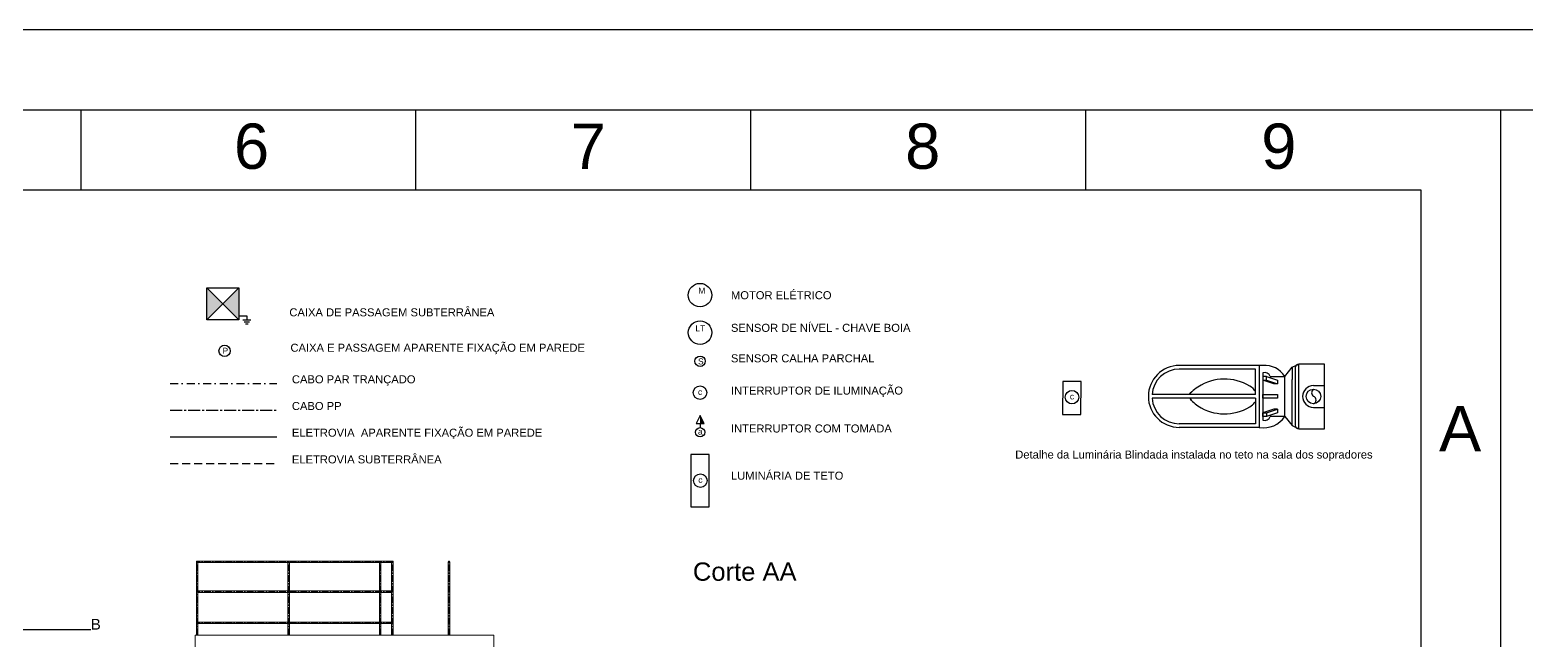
# Model space of a CAD drawing. Header units: millimetres. Extents: x 100 to 940, y 100 to 694.
# Drawn here: x 469.3 to 749.7, y 579.7 to 693.9 of the extents above; entities that cross this region are included whole.
import ezdxf

# ---------------------------------------------------------------- set-up
doc = ezdxf.new("R2010")
doc.units = ezdxf.units.MM
for name, pattern in [('CENTER', [2, 1.25, -0.25, 0.25, -0.25]), ('CENTER2', [1.125, 0.75, -0.125, 0.125, -0.125]), ('DASHED', [0.75, 0.5, -0.25]), ('SGC_DASHDOT', [1, 0.5, -0.25, 0, -0.25])]:
    doc.linetypes.add(name, pattern=pattern)
for name, color, linetype, lineweight in [('Centro', 1, 'CENTER', 5), ('COTAS', 5, 'Continuous', 5), ('PAREDE', 7, 'Continuous', 9), ('SGC-Conexoes (Desenho Unifilar)', 6, 'Continuous', 5)]:
    doc.layers.add(name, color=color, linetype=linetype, lineweight=lineweight)
doc.layers.add('Unifilar', color=4, linetype='Continuous')
doc.styles.add('Notes', font='Arial.ttf', dxfattribs={"height": 3})
doc.styles.get("Standard").update_dxf_attribs({"font": 'Arial.ttf'})

msp = doc.modelspace()

# ---------------------------------------------------------------- hatches: boundary and pattern name
at = {"layer": 'Unifilar'}
h = msp.add_hatch(color=256, dxfattribs=at)
h.dxf.hatch_style = 1
h.paths.add_polyline_path([(505.443, 642.653), (502.443, 645.653), (502.443, 639.653)])
h.paths.add_polyline_path([(508.443, 645.653), (505.443, 642.653), (508.443, 639.653)])
h = msp.add_hatch(color=256, dxfattribs=at)
h.dxf.hatch_style = 1
h.paths.add_polyline_path([(595.66, 620.232), (594.908, 621.732), (594.91, 620.232)])

# ---------------------------------------------------------------- linework, layer by layer
for p, q in [((478.889, 664), (478.889, 679)), ((541.667, 664), (541.667, 679)), ((604.444, 664), (604.444, 679)), ((667.222, 664), (667.222, 679)), ((745, 115), (745, 679))]:
    msp.add_line(p, q)
at = {"color": 1}
msp.add_line((167.325, 581.634), (480.728, 581.634), dxfattribs=at)
for points in [[(100, 100), (940, 100), (940, 693.939), (100, 693.939)], [(150, 679), (925, 679), (925, 115), (150, 115)], [(165, 664), (730, 664), (730, 130), (165, 130)]]:
    msp.add_lwpolyline(points, close=True)
at = {"layer": 'Centro'}
for p, q in [((500.664, 580.61), (500.664, 594.326)), ((537.246, 594.326), (500.664, 594.326)), ((517.809, 580.61), (517.809, 594.326)), ((534.954, 580.61), (534.954, 594.326)), ((537.246, 580.61), (537.246, 594.326)), ((547.87, 580.61), (547.87, 594.326)), ((537.246, 588.754), (500.664, 588.754)), ((500.664, 580.61), (500.664, 588.463)), ((517.809, 580.61), (517.809, 588.463)), ((534.954, 580.61), (534.954, 588.463)), ((537.246, 580.61), (537.246, 588.463)), ((547.87, 580.61), (547.87, 588.463)), ((500.264, 580.61), (500.664, 580.61)), ((500.664, 580.61), (500.664, 582.896)), ((537.246, 582.896), (500.664, 582.896)), ((501.064, 580.61), (500.664, 580.61)), ((517.409, 580.61), (517.809, 580.61)), ((517.809, 580.61), (517.809, 582.896)), ((518.209, 580.61), (517.809, 580.61)), ((534.554, 580.61), (534.954, 580.61)), ((534.954, 580.61), (534.954, 582.896)), ((535.354, 580.61), (534.954, 580.61)), ((536.846, 580.61), (537.246, 580.61)), ((537.246, 580.61), (537.246, 582.896)), ((537.646, 580.61), (537.246, 580.61)), ((547.47, 580.61), (547.87, 580.61)), ((547.87, 580.61), (547.87, 582.896)), ((548.27, 580.61), (547.87, 580.61))]:
    msp.add_line(p, q, dxfattribs=at)
at = {"layer": 'PAREDE'}
for p, q in [((556.271, 580.61), (500.264, 580.61)), ((500.264, 580.61), (500.264, 534.473)), ((500.264, 534.473), (500.264, 580.61)), ((556.271, 580.61), (553.985, 580.61)), ((556.271, 578.324), (556.271, 580.61))]:
    msp.add_line(p, q, dxfattribs=at)
at = {"layer": 'SGC-Conexoes (Desenho Unifilar)'}
for p, q in [((500.521, 580.61), (500.521, 594.469)), ((500.521, 594.469), (537.389, 594.469)), ((537.389, 594.469), (537.389, 580.61)), ((500.807, 580.61), (500.807, 594.183)), ((500.807, 594.183), (537.103, 594.183)), ((517.666, 594.183), (517.666, 580.61)), ((517.952, 594.183), (517.952, 580.61)), ((534.811, 594.326), (534.811, 580.61)), ((535.097, 594.326), (535.097, 580.61)), ((537.103, 594.183), (537.103, 580.61)), ((547.727, 594.326), (547.727, 580.61)), ((548.012, 594.326), (548.012, 580.61)), ((500.807, 588.897), (537.103, 588.897)), ((500.807, 588.611), (537.103, 588.611)), ((500.807, 583.039), (537.103, 583.039)), ((500.807, 582.754), (537.103, 582.754))]:
    msp.add_line(p, q, dxfattribs=at)
msp.add_circle((547.87, 594.326), 0.143, dxfattribs=at)
at = {"layer": 'Unifilar'}
for p, q in [((508.443, 645.653), (502.443, 639.653)), ((502.443, 645.653), (508.443, 639.653)), ((508.473, 640.43), (509.973, 640.43)), ((509.223, 639.68), (510.723, 639.68)), ((509.47, 639.305), (510.475, 639.305)), ((509.973, 640.43), (509.973, 639.68)), ((509.718, 638.93), (510.228, 638.93)), ((699.71, 631.098), (684.713, 631.098)), ((699.71, 631.098), (699.71, 619.51)), ((700.392, 631.098), (699.71, 631.098)), ((705.845, 630.757), (707.133, 631.363)), ((707.133, 619.245), (707.133, 631.363)), ((711.904, 631.363), (707.133, 631.363)), ((711.904, 619.245), (711.904, 631.363)), ((699.028, 630.417), (684.713, 630.417)), ((699.028, 625.645), (699.028, 630.417)), ((700.392, 629.735), (700.392, 620.873)), ((701.073, 629.053), (700.392, 629.053)), ((700.392, 629.053), (700.392, 628.372)), ((702.437, 627.69), (700.392, 628.372)), ((700.392, 628.372), (701.073, 628.372)), ((701.073, 629.053), (703.118, 628.372)), ((701.073, 628.372), (701.073, 629.053)), ((701.073, 628.372), (703.118, 627.69)), ((701.755, 629.053), (704.482, 629.053)), ((703.118, 628.372), (703.118, 627.69)), ((704.482, 629.053), (705.845, 630.757)), ((704.482, 621.555), (704.482, 629.053)), ((705.845, 630.757), (705.845, 628.447)), ((705.845, 619.851), (705.845, 628.479)), ((706.451, 630.682), (706.451, 619.926)), ((699.028, 625.645), (679.612, 625.645)), ((700.392, 625.645), (703.118, 625.645)), ((700.392, 624.963), (700.392, 625.645)), ((703.118, 627.69), (702.437, 627.69)), ((703.118, 625.645), (703.118, 624.963)), ((709.859, 627.349), (711.904, 627.349)), ((699.028, 624.963), (679.612, 624.963)), ((699.028, 624.963), (699.028, 620.191)), ((703.118, 624.963), (700.392, 624.963)), ((702.437, 622.918), (700.392, 622.236)), ((701.073, 622.236), (703.118, 622.918)), ((703.118, 622.918), (702.437, 622.918)), ((703.118, 622.918), (703.118, 622.236)), ((709.859, 623.259), (711.904, 623.259)), ((594.908, 621.732), (594.16, 620.231)), ((594.16, 620.231), (595.66, 620.232)), ((595.66, 620.232), (594.908, 621.732)), ((594.91, 620.232), (594.908, 619.456)), ((699.028, 620.191), (684.713, 620.191)), ((700.392, 621.555), (700.392, 622.236)), ((700.392, 622.236), (701.073, 622.236)), ((701.073, 621.555), (700.392, 621.555)), ((701.073, 622.236), (701.073, 621.555)), ((703.118, 622.236), (701.073, 621.555)), ((704.482, 621.555), (701.755, 621.555)), ((704.482, 621.555), (705.845, 619.851)), ((705.845, 619.851), (707.133, 619.245)), ((495.606, 617.715), (515.606, 617.715)), ((699.71, 619.51), (684.713, 619.51)), ((707.133, 619.245), (711.904, 619.245))]:
    msp.add_line(p, q, dxfattribs=at)
at = {"layer": 'Unifilar', "linetype": 'SGC_DASHDOT', "ltscale": 3}
msp.add_line((495.606, 627.715), (515.606, 627.715), dxfattribs=at)
at = {"layer": 'Unifilar', "linetype": 'CENTER2', "ltscale": 3}
msp.add_line((495.606, 622.715), (515.606, 622.715), dxfattribs=at)
at = {"layer": 'Unifilar', "linetype": 'DASHED', "ltscale": 3}
msp.add_line((495.606, 612.715), (515.606, 612.715), dxfattribs=at)
at = {"layer": 'Unifilar'}
for points in [[(502.443, 645.653), (508.443, 645.653), (508.443, 639.653), (502.443, 639.653)], [(666.32, 628.096), (662.907, 628.096), (662.86, 621.907), (666.273, 621.907)], [(596.613, 614.461), (593.199, 614.461), (593.199, 604.614), (596.613, 604.614)]]:
    msp.add_lwpolyline(points, close=True, dxfattribs=at)
for centre, radius in [((594.895, 644.282), 2.203), ((594.909, 637.256), 2.203), ((505.8, 633.833), 1.069), ((594.906, 631.89), 0.976), ((594.906, 626.011), 1.265), ((664.603, 625.168), 1.265), ((709.859, 625.304), 1.363), ((594.906, 618.588), 0.869), ((594.97, 609.537), 1.265)]:
    msp.add_circle(centre, radius, dxfattribs=at)
for centre, radius, start, end in [((684.713, 625.304), 5.794, 90, 270), ((700.732, 626.667), 4.444, 32.47119, 94.39871), ((707.133, 630.682), 0.682, 90, 180), ((684.713, 625.304), 5.113, 90, 176.17745), ((693.21, 619.462), 9.099, 54.76871, 118.97051), ((700.732, 628.712), 1.078, 18.43495, 108.43495), ((693.21, 619.462), 9.099, 118.97051, 137.19829), ((687.688, 625.3), 1.063, 133.41256, 150), ((699.523, 627.427), 1.189, 206.56505, 245.4066), ((709.859, 625.304), 2.045, 90, 270), ((710.372, 625.986), 0.853, 126.93224, 233.06776), ((709.641, 624.622), 0.716, 287.75692, 72.24308), ((684.713, 625.304), 5.113, 183.82255, 270), ((687.688, 625.3), 1.063, 198.44722, 226.58744), ((691.512, 628.48), 5.955, 216.93685, 242.94084), ((693.21, 631.137), 9.099, 241.02949, 305.23129), ((699.523, 623.173), 1.189, 114.5934, 153.43495), ((700.562, 624.111), 4.68, 259.50852, 326.88866), ((700.732, 621.896), 1.078, 251.56505, 341.56505), ((707.133, 619.926), 0.682, 180, 270)]:
    msp.add_arc(centre, radius, start, end, dxfattribs=at)

# ---------------------------------------------------------------- texts
at = {"style": 'Notes'}
for s, p in [('6', (507.551, 667.928)), ('7', (570.688, 667.928)), ('8', (633.339, 667.928)), ('9', (700.065, 667.928)), ('A', (733.395, 615.026))]:
    msp.add_text(s, height=8.485, dxfattribs=at).set_placement(p)
at = {"layer": 'COTAS', "insert": (593.561, 594.216), "char_height": 3.429, "attachment_point": 1}
msp.add_mtext_dynamic_manual_height_columns('Corte AA', width=4099.92409, gutter_width=0.75, heights=[0], dxfattribs=at)
at = {"layer": 'COTAS', "color": 1, "insert": (480.728, 583.638), "char_height": 2.004, "attachment_point": 1}
msp.add_mtext_dynamic_manual_height_columns('B', width=1385.51337, gutter_width=0.75, heights=[0], dxfattribs=at)
at = {"layer": 'Unifilar', "attachment_point": 1}
for s, width, insert, char_height in [('M', 1385.51337, (594.587, 645.67), 1.125), ('MOTOR ELÉTRICO', 4099.92409, (600.692, 645.013), 1.5), ('CAIXA DE PASSAGEM SUBTERRÂNEA', 4099.92409, (517.937, 641.804), 1.5), ('SENSOR DE NÍVEL - CHAVE BOIA', 4099.92409, (600.692, 638.903), 1.5), ('LT', 1385.51337, (594.027, 638.643), 1.125), ('P', 1385.51337, (505.414, 634.417), 1.125), ('CAIXA E PASSAGEM APARENTE FIXAÇÃO EM PAREDE', 4099.92409, (518.138, 635.176), 1.5), ('S', 1385.51337, (594.523, 632.423), 1.125), ('SENSOR CALHA PARCHAL', 4099.92409, (600.692, 633.195), 1.5), ('CABO PAR TRANÇADO', 4099.92409, (518.412, 629.264), 1.5), ('c', 1385.51337, (594.518, 626.714), 1.125), ('INTERRUPTOR DE ILUMINAÇÃO', 4099.92409, (600.692, 627.147), 1.5), ('c', 1385.51337, (664.215, 625.872), 1.125), ('CABO PP', 4099.92409, (518.412, 624.264), 1.5), ('ELETROVIA  APARENTE FIXAÇÃO EM PAREDE', 4099.92409, (518.412, 619.264), 1.5), ('INTERRUPTOR COM TOMADA', 4099.92409, (600.692, 620.052), 1.5), ('a', 1385.51337, (594.518, 619.291), 1.125), ('ELETROVIA SUBTERRÂNEA', 4099.92409, (518.412, 614.264), 1.5), ('Detalhe da Luminária Blindada instalada no teto na sala dos sopradores', 4099.92409, (653.971, 615.171), 1.5), ('LUMINÁRIA DE TETO', 4099.92409, (600.692, 611.213), 1.5), ('c', 1385.51337, (594.582, 610.241), 1.125)]:
    msp.add_mtext_dynamic_manual_height_columns(s, width=width, gutter_width=0.75, heights=[0], dxfattribs=dict(at, insert=insert, char_height=char_height))

doc.saveas('drawing.dxf')
